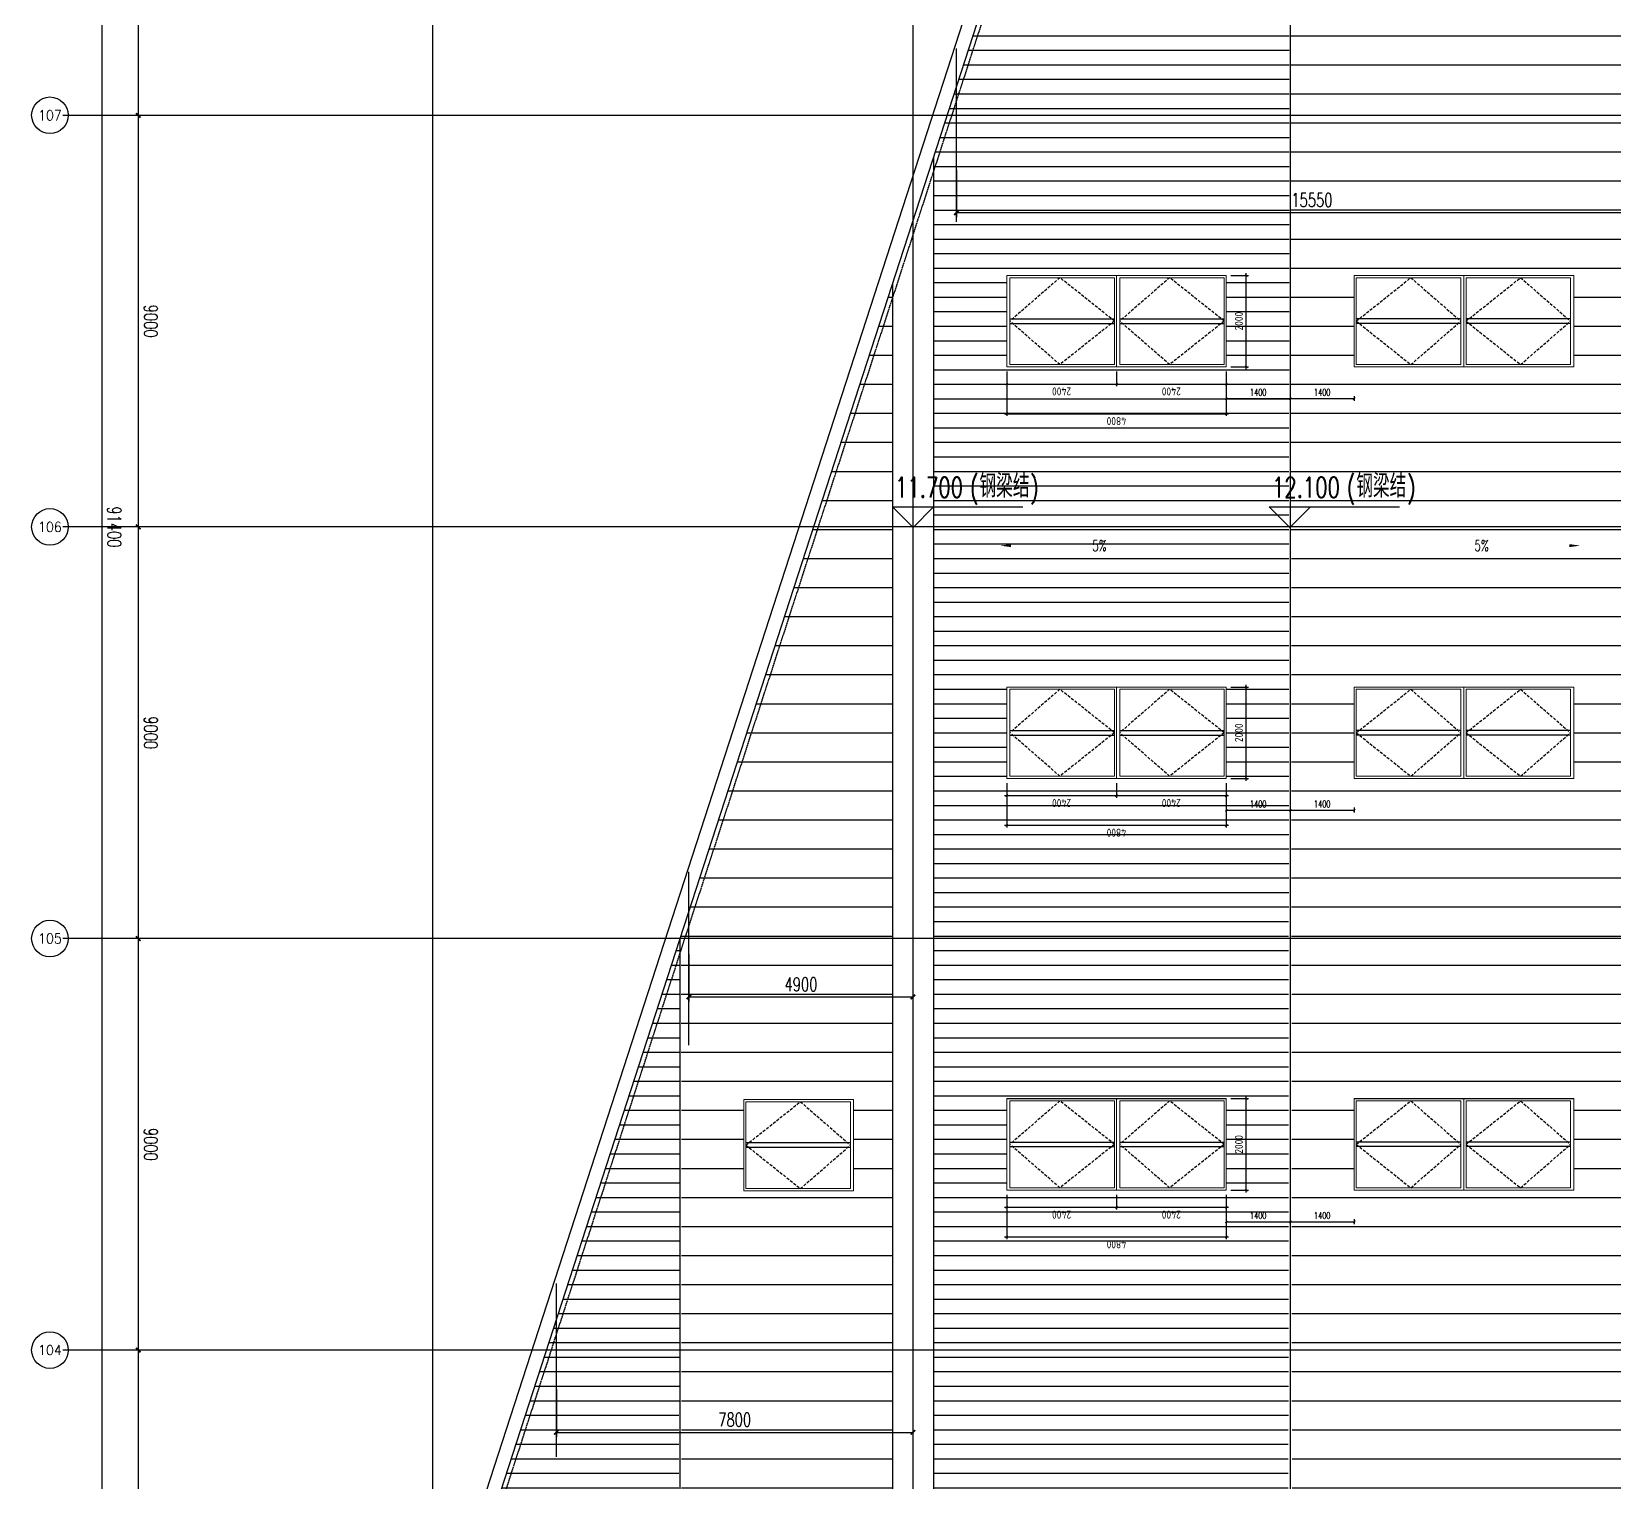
# Model space of a CAD drawing. Extents: x -954573 to 446329, y 489853 to 1226784.
# Drawn here: x 237270 to 271885, y 765930 to 797650 of the extents above; entities that cross this region are included whole.
import ezdxf
from ezdxf.enums import TextEntityAlignment as Align

# ---------------------------------------------------------------- set-up
doc = ezdxf.new("R2010")
doc.units = 0
doc.header["$LTSCALE"] = 10
doc.header["$MEASUREMENT"] = 0
doc.linetypes.add('10平面$0$DOTE', pattern=[2.42, 2, -0.2, 0.02, -0.2])
doc.linetypes.add('10平面$0$HIDDEN', pattern=[9.525, 6.35, -3.175])
doc.layers.get('Defpoints').update_dxf_attribs({"color": 210})
for name, color, linetype in [('10平面$0$A-AXIS-D', 8, 'Continuous'), ('10平面$0$A-AXIS-DOTE', 8, '10平面$0$DOTE'), ('10平面$0$A-AXIS-SYMB', 8, 'Continuous'), ('10平面$0$A-HATCH-2', 8, 'Continuous'), ('10平面$0$A-LIN-V', 8, 'Continuous'), ('10平面$0$A-SFCE', 8, 'Continuous'), ('10平面$0$A-WINDOW', 8, 'Continuous'), ('10平面$0$AS-WALL', 8, 'Continuous'), ('10平面$0$PUB_TEXT', 8, 'Continuous'), ('10平面$0$参考线', 8, 'Continuous'), ('10平面$0$外框', 1, '10平面$0$HIDDEN'), ('A-LIN-V', 9, 'Continuous')]:
    doc.layers.add(name, color=color, linetype=linetype)
doc.layers.add('10平面$0$成型线', color=3, linetype='Continuous', lineweight=18)
doc.styles.add('10平面$0$_TCH_AXIS', font='COMPLEX', dxfattribs={"bigfont": 'GBCBIG'})
doc.styles.add('10平面$0$_TCH_DIM', font='SIMPLEX', dxfattribs={"bigfont": 'GBCBIG'})
doc.styles.add('10平面$0$_TCH_DIM_T3', font='SIMPLEX', dxfattribs={"width": 0.705882, "bigfont": 'GBCBIG'})
doc.styles.add('10平面$0$Standard', font='gbenor.shx', dxfattribs={"bigfont": 'gbcbig.shx'})
doc.dimstyles.new('10平面$0$50', dxfattribs={"dimscale": 50, "dimtxt": 3.5, "dimasz": 1, "dimexe": 1, "dimexo": 2, "dimgap": 1.5, "dimtad": 1, "dimdec": 0, "dimzin": 12, "dimdsep": 46, "dimtxsty": '10平面$0$Standard', "dimblk": '10平面$0$_ArchTick', "dimcen": 0.1, "dimdle": 1, "dimclrd": 3, "dimclre": 3, "dimclrt": 7, "dimadec": 0, "dimazin": 0, "dimtfac": 1, "dimtdec": 0, "dimtix": 1, "dimtmove": 2, "dimatfit": 3, "dimfxl": 0, "dimtolj": 1, "dimtzin": 0, "dimarcsym": 0})
doc.dimstyles.new('10平面$0$_TCH_ARCH&&100', dxfattribs={"dimtxt": 297.5, "dimasz": 100, "dimexe": 100, "dimexo": 100, "dimgap": 126.25, "dimtad": 1, "dimdec": 0, "dimzin": 0, "dimdsep": 46, "dimtxsty": '10平面$0$_TCH_DIM_T3', "dimblk": '10平面$0$_ArchTick', "dimcen": 0.09, "dimclrt": 7, "dimazin": 2, "dimtfac": 1, "dimtdec": 0, "dimtix": 1, "dimtmove": 2, "dimatfit": 3, "dimfxl": 0, "dimtolj": 1, "dimtzin": 0, "dimarcsym": 0})
doc.dimstyles.new('10平面$0$_TCH_ARCH&&50', dxfattribs={"dimtxt": 148.75, "dimasz": 50, "dimexe": 50, "dimexo": 50, "dimgap": 63.125, "dimtad": 1, "dimdec": 0, "dimzin": 0, "dimdsep": 46, "dimtxsty": '10平面$0$_TCH_DIM_T3', "dimblk": '10平面$0$_ArchTick', "dimcen": 0.09, "dimclrt": 7, "dimazin": 2, "dimtfac": 1, "dimtdec": 0, "dimtix": 1, "dimtmove": 2, "dimatfit": 3, "dimfxl": 0, "dimtolj": 1, "dimtzin": 0, "dimarcsym": 0})
pattern_1 = [(180, (-500100, 0), (-6e-14, -635), [])]
pattern_2 = [(180, (-500100, 0), (-3e-14, -317.5), [])]

# ---------------------------------------------------------------- blocks, each defined once
blk = doc.blocks.new('10平面$0$w43243')
at = {"layer": '10平面$0$A-AXIS-SYMB'}
for p, q in [((289546, 754300), (289096, 754750)), ((289096, 754750), (291946, 754750)), ((289546, 754300), (289996, 754750))]:
    blk.add_line(p, q, dxfattribs=at)
at = {"layer": '10平面$0$PUB_TEXT', "style": '10平面$0$_TCH_DIM', "width": 0.705882}
for s, height, p in [('11.700', 446.2, (289155, 754950)), ('(', 446, (290790, 754950)), (')', 446, (292106, 754950))]:
    blk.add_text(s, height=height, dxfattribs=at).set_placement(p)
at = {"layer": '10平面$0$PUB_TEXT', "style": '10平面$0$_TCH_DIM'}
blk.add_text('钢梁结', height=506.4, dxfattribs=at).set_placement((291000, 754950))
blk = doc.blocks.new('10平面$0$w4324333')
at = {"layer": '10平面$0$A-AXIS-SYMB'}
for p, q in [((297787, 754300), (297337, 754750)), ((297337, 754750), (300187, 754750)), ((297787, 754300), (298237, 754750))]:
    blk.add_line(p, q, dxfattribs=at)
at = {"layer": '10平面$0$PUB_TEXT', "style": '10平面$0$_TCH_DIM', "width": 0.705882}
for s, height, p in [('12.100', 446.2, (297397, 754950)), ('(', 446, (299032, 754950)), (')', 446, (300347, 754950))]:
    blk.add_text(s, height=height, dxfattribs=at).set_placement(p)
at = {"layer": '10平面$0$PUB_TEXT', "style": '10平面$0$_TCH_DIM'}
blk.add_text('钢梁结', height=506.4, dxfattribs=at).set_placement((299242, 754950))
blk = doc.blocks.new('10平面$0$rrrrrrrrrrrrrrrrrrrrr')
at = {"layer": '10平面$0$A-HATCH-2'}
h = blk.add_hatch(dxfattribs=at)
h.set_pattern_fill('ANSI31', color=256, scale=400, angle=135)
h.set_pattern_definition(pattern_1)
h.paths.add_polyline_path([(-227504.2, 832220), (-230998, 832220), (-234810.4, 820470.1), (-235304.2, 818948.4), (-235249.4, 746374.3), (-235304.2, 741420), (-227504.2, 741420)])
h = blk.add_hatch(dxfattribs=at)
h.set_pattern_fill('ANSI31', color=256, scale=200, angle=135)
h.set_pattern_definition(pattern_2)
h.paths.add_polyline_path([(-243104.2, 794908.6), (-235304.2, 818948.4), (-235304.2, 830430), (-235359, 746374.3), (-235304.2, 741420), (-243104.2, 741420)])
h = blk.add_hatch(dxfattribs=at)
h.set_pattern_fill('ANSI31', color=256, scale=400, angle=135)
h.set_pattern_definition(pattern_1)
h.paths.add_polyline_path([(-244004.2, 792134.8), (-248623.2, 777898.9), (-248599.4, 746374.3), (-248654.2, 741420), (-244004.2, 741420)])
h = blk.add_hatch(dxfattribs=at)
h.set_pattern_fill('ANSI31', color=256, scale=200, angle=135)
h.set_pattern_definition(pattern_2)
h.paths.add_polyline_path([(-253654.2, 762393.2), (-248654.2, 777803.3), (-248658.7, 777789.6), (-248654.2, 777771.5), (-248709, 746374.3), (-248654.2, 741420), (-253654.2, 741420)])
at = {"layer": '10平面$0$A-AXIS-SYMB'}
for points in [[(-239720, 786411.6, 0, 0, 0), (-241650, 786411.6, 0, 64, 0), (-241410, 786411.6, 0, 0, 0)], [(-230888.4, 786411.6, 0, 0, 0), (-228958.4, 786411.6, 0, 64, 0), (-229198.4, 786411.6, 0, 0, 0)]]:
    blk.add_lwpolyline(points, format="xyseb", dxfattribs=at)
at = {"layer": '10平面$0$A-LIN-V'}
for points in [[(-243104.2, 794908.6), (-243104.2, 741420)], [(-244004.2, 792134.8), (-244004.2, 741420)]]:
    blk.add_lwpolyline(points, dxfattribs=at)
at = {"layer": '10平面$0$A-SFCE'}
for p, q in [((-254348.5, 760253.2), (-230998, 832220)), ((-235304.2, 818948.4), (-235304.2, 741420)), ((-248654.2, 777803.3), (-248654.2, 741420))]:
    blk.add_line(p, q, dxfattribs=at)
blk.add_lwpolyline([(-254054.1, 759320), (-254654.2, 759320), (-254654.2, 760283.3), (-231216.1, 832520), (-144154.2, 832520)], dxfattribs=at)
at = {"layer": '10平面$0$A-WINDOW'}
for name in ['10平面$0$w43243', '10平面$0$w4324333']:
    blk.add_blockref(name, (-533100, 32511.6), dxfattribs=at)
at = {"layer": '10平面$0$PUB_TEXT', "style": '10平面$0$_TCH_DIM', "width": 0.705882}
for p in [(-239636, 786292.6), (-231276.4, 786292.6)]:
    blk.add_text('5%', height=238, dxfattribs=at).set_placement(p)
blk = doc.blocks.new('10平面$0$_ArchTick')
at = {"color": 0, "linetype": 'ByBlock', "const_width": 0.4}
blk.add_lwpolyline([(-0.5, -0.5), (0.5, 0.5)], dxfattribs=at)
blk = doc.blocks.new('*D3461')
at = {"layer": 'Defpoints', "color": 3, "lineweight": -2}
for p, q in [((105313, -25069), (105313, -25459)), ((107313, -25069), (107313, -25459)), ((105263, -25409), (107363, -25409))]:
    blk.add_line(p, q, dxfattribs=at)
at = {"layer": 'Defpoints', "color": 0}
for p in [(105313, -24969), (107313, -24969), (107313, -25409)]:
    blk.add_point(p, dxfattribs=at)
at = {"layer": 'Defpoints', "color": 3, "lineweight": -2, "xscale": 50, "yscale": 50, "zscale": 50, "rotation": 180}
blk.add_blockref('10平面$0$_ArchTick', (105313, -25409), dxfattribs=at)
at = {"layer": 'Defpoints', "color": 3, "lineweight": -2, "xscale": 50, "yscale": 50, "zscale": 50}
blk.add_blockref('10平面$0$_ArchTick', (107313, -25409), dxfattribs=at)
at = {"layer": 'Defpoints', "color": 7, "insert": (106313, -25246), "char_height": 175, "attachment_point": 5, "style": '10平面$0$Standard'}
blk.add_mtext('\\A1;2000', dxfattribs=at)
blk = doc.blocks.new('*D3462')
at = {"layer": 'Defpoints', "color": 3, "lineweight": -2}
for p, q in [((105213, -22569), (104888, -22569)), ((104938, -22519), (104938, -25019)), ((105213, -24969), (104888, -24969))]:
    blk.add_line(p, q, dxfattribs=at)
at = {"layer": 'Defpoints', "color": 0}
for p in [(105313, -22569), (104938, -24969), (105313, -24969)]:
    blk.add_point(p, dxfattribs=at)
at = {"layer": 'Defpoints', "color": 3, "lineweight": -2, "xscale": 50, "yscale": 50, "zscale": 50}
for p, rotation in [((104938, -22569), 90), ((104938, -24969), 270)]:
    blk.add_blockref('10平面$0$_ArchTick', p, dxfattribs=dict(at, rotation=rotation))
at = {"layer": 'Defpoints', "color": 7, "insert": (104776, -23769), "char_height": 175, "attachment_point": 5, "rotation": 90, "style": '10平面$0$Standard'}
blk.add_mtext('\\A1;2400', dxfattribs=at)
blk = doc.blocks.new('*D3463')
at = {"layer": 'Defpoints', "color": 3, "lineweight": -2}
for p, q in [((105213, -20169), (104240, -20169)), ((104290, -20119), (104290, -25019)), ((105213, -24969), (104240, -24969))]:
    blk.add_line(p, q, dxfattribs=at)
at = {"layer": 'Defpoints', "color": 0}
for p in [(105313, -20169), (104290, -24969), (105313, -24969)]:
    blk.add_point(p, dxfattribs=at)
at = {"layer": 'Defpoints', "color": 3, "lineweight": -2, "xscale": 50, "yscale": 50, "zscale": 50}
for p, rotation in [((104290, -20169), 90), ((104290, -24969), 270)]:
    blk.add_blockref('10平面$0$_ArchTick', p, dxfattribs=dict(at, rotation=rotation))
at = {"layer": 'Defpoints', "color": 7, "insert": (104128, -22569), "char_height": 175, "attachment_point": 5, "rotation": 90, "style": '10平面$0$Standard'}
blk.add_mtext('\\A1;4800', dxfattribs=at)
blk = doc.blocks.new('*D3464')
at = {"layer": 'Defpoints', "color": 3, "lineweight": -2}
for p, q in [((105213, -20169), (104888, -20169)), ((104938, -20119), (104938, -22619)), ((105213, -22569), (104888, -22569))]:
    blk.add_line(p, q, dxfattribs=at)
at = {"layer": 'Defpoints', "color": 0}
for p in [(105313, -20169), (104938, -22569), (105313, -22569)]:
    blk.add_point(p, dxfattribs=at)
at = {"layer": 'Defpoints', "color": 3, "lineweight": -2, "xscale": 50, "yscale": 50, "zscale": 50}
for p, rotation in [((104938, -20169), 90), ((104938, -22569), 270)]:
    blk.add_blockref('10平面$0$_ArchTick', p, dxfattribs=dict(at, rotation=rotation))
at = {"layer": 'Defpoints', "color": 7, "insert": (104776, -21369), "char_height": 175, "attachment_point": 5, "rotation": 90, "style": '10平面$0$Standard'}
blk.add_mtext('\\A1;2400', dxfattribs=at)
blk = doc.blocks.new('*D3469')
at = {"layer": '10平面$0$A-WINDOW', "color": 0, "lineweight": -2}
for p, q in [((368233, 714320), (368340, 714320)), ((368290, 712920), (368290, 714320)), ((368233, 712920), (368340, 712920))]:
    blk.add_line(p, q, dxfattribs=at)
at = {"layer": 'Defpoints', "color": 0}
for p in [(368183, 714320), (368290, 714320), (368183, 712920)]:
    blk.add_point(p, dxfattribs=at)
at = {"layer": '10平面$0$A-WINDOW', "color": 0, "lineweight": -2, "xscale": 50, "yscale": 50, "zscale": 50}
for p, rotation in [((368290, 714320), 90), ((368290, 712920), 270)]:
    blk.add_blockref('10平面$0$_ArchTick', p, dxfattribs=dict(at, rotation=rotation))
at = {"layer": '10平面$0$A-WINDOW', "color": 7, "insert": (368153, 713620), "char_height": 148.8, "attachment_point": 5, "rotation": 90, "style": '10平面$0$_TCH_DIM_T3'}
blk.add_mtext('\\A1;1400', dxfattribs=at)
blk = doc.blocks.new('*D3470')
at = {"layer": '10平面$0$A-WINDOW', "color": 0, "lineweight": -2}
for p, q in [((368233, 715720), (368340, 715720)), ((368290, 714320), (368290, 715720)), ((368233, 714320), (368340, 714320))]:
    blk.add_line(p, q, dxfattribs=at)
at = {"layer": 'Defpoints', "color": 0}
for p in [(368183, 715720), (368290, 715720), (368183, 714320)]:
    blk.add_point(p, dxfattribs=at)
at = {"layer": '10平面$0$A-WINDOW', "color": 0, "lineweight": -2, "xscale": 50, "yscale": 50, "zscale": 50}
for p, rotation in [((368290, 715720), 90), ((368290, 714320), 270)]:
    blk.add_blockref('10平面$0$_ArchTick', p, dxfattribs=dict(at, rotation=rotation))
at = {"layer": '10平面$0$A-WINDOW', "color": 7, "insert": (368153, 715020), "char_height": 148.8, "attachment_point": 5, "rotation": 90, "style": '10平面$0$_TCH_DIM_T3'}
blk.add_mtext('\\A1;1400', dxfattribs=at)
blk = doc.blocks.new('*D3466')
at = {"layer": 'Defpoints', "color": 3, "lineweight": -2}
for p, q in [((280335, 745270), (280335, 747370)), ((279996, 747320), (280385, 747320)), ((279996, 745320), (280385, 745320))]:
    blk.add_line(p, q, dxfattribs=at)
at = {"layer": 'Defpoints', "color": 0}
for p in [(279896, 747320), (280335, 747320), (279896, 745320)]:
    blk.add_point(p, dxfattribs=at)
at = {"layer": 'Defpoints', "color": 3, "lineweight": -2, "xscale": 50, "yscale": 50, "zscale": 50}
for p, rotation in [((280335, 747320), 90), ((280335, 745320), 270)]:
    blk.add_blockref('10平面$0$_ArchTick', p, dxfattribs=dict(at, rotation=rotation))
at = {"layer": 'Defpoints', "color": 7, "insert": (280173, 746320), "char_height": 175, "attachment_point": 5, "rotation": 90, "style": '10平面$0$Standard'}
blk.add_mtext('\\A1;2000', dxfattribs=at)
blk = doc.blocks.new('*D3467')
at = {"layer": 'Defpoints', "color": 3, "lineweight": -2}
for p, q in [((277446, 744945), (279946, 744945)), ((277496, 745220), (277496, 744895)), ((279896, 745220), (279896, 744895))]:
    blk.add_line(p, q, dxfattribs=at)
at = {"layer": 'Defpoints', "color": 0}
for p in [(277496, 745320), (279896, 745320), (279896, 744945)]:
    blk.add_point(p, dxfattribs=at)
at = {"layer": 'Defpoints', "color": 3, "lineweight": -2, "xscale": 50, "yscale": 50, "zscale": 50, "rotation": 180}
blk.add_blockref('10平面$0$_ArchTick', (277496, 744945), dxfattribs=at)
at = {"layer": 'Defpoints', "color": 3, "lineweight": -2, "xscale": 50, "yscale": 50, "zscale": 50}
blk.add_blockref('10平面$0$_ArchTick', (279896, 744945), dxfattribs=at)
at = {"layer": 'Defpoints', "color": 7, "insert": (278696, 745108), "char_height": 175, "attachment_point": 5, "style": '10平面$0$Standard'}
blk.add_mtext('\\A1;2400', dxfattribs=at)
blk = doc.blocks.new('*D2918')
at = {"layer": '10平面$0$A-AXIS-D', "color": 0, "lineweight": -2}
for p, q in [((-38704, -36000), (-39762, -36000)), ((-39662, -36000), (-39662, -45000)), ((-38704, -45000), (-39762, -45000))]:
    blk.add_line(p, q, dxfattribs=at)
at = {"layer": 'Defpoints', "color": 0}
for p in [(-38604, -36000), (-39662, -45000), (-38604, -45000)]:
    blk.add_point(p, dxfattribs=at)
at = {"layer": '10平面$0$A-AXIS-D', "color": 0, "lineweight": -2, "xscale": 100, "yscale": 100, "zscale": 100}
for p, rotation in [((-39662, -36000), 90), ((-39662, -45000), 270)]:
    blk.add_blockref('10平面$0$_ArchTick', p, dxfattribs=dict(at, rotation=rotation))
at = {"layer": '10平面$0$A-AXIS-D', "color": 7, "insert": (-39387, -40500), "char_height": 297.5, "attachment_point": 5, "rotation": 270, "style": '10平面$0$_TCH_DIM_T3'}
blk.add_mtext('\\A1;9000', dxfattribs=at)
blk = doc.blocks.new('*D2919')
at = {"layer": '10平面$0$A-AXIS-D', "color": 0, "lineweight": -2}
for p, q in [((-38704, -27000), (-39762, -27000)), ((-39662, -27000), (-39662, -36000)), ((-38704, -36000), (-39762, -36000))]:
    blk.add_line(p, q, dxfattribs=at)
at = {"layer": 'Defpoints', "color": 0}
for p in [(-38604, -27000), (-39662, -36000), (-38604, -36000)]:
    blk.add_point(p, dxfattribs=at)
at = {"layer": '10平面$0$A-AXIS-D', "color": 0, "lineweight": -2, "xscale": 100, "yscale": 100, "zscale": 100}
for p, rotation in [((-39662, -27000), 90), ((-39662, -36000), 270)]:
    blk.add_blockref('10平面$0$_ArchTick', p, dxfattribs=dict(at, rotation=rotation))
at = {"layer": '10平面$0$A-AXIS-D', "color": 7, "insert": (-39387, -31500), "char_height": 297.5, "attachment_point": 5, "rotation": 270, "style": '10平面$0$_TCH_DIM_T3'}
blk.add_mtext('\\A1;9000', dxfattribs=at)
blk = doc.blocks.new('*D2920')
at = {"layer": '10平面$0$A-AXIS-D', "color": 0, "lineweight": -2}
for p, q in [((-38704, -18000), (-39762, -18000)), ((-39662, -18000), (-39662, -27000)), ((-38704, -27000), (-39762, -27000))]:
    blk.add_line(p, q, dxfattribs=at)
at = {"layer": 'Defpoints', "color": 0}
for p in [(-38604, -18000), (-39662, -27000), (-38604, -27000)]:
    blk.add_point(p, dxfattribs=at)
at = {"layer": '10平面$0$A-AXIS-D', "color": 0, "lineweight": -2, "xscale": 100, "yscale": 100, "zscale": 100}
for p, rotation in [((-39662, -18000), 90), ((-39662, -27000), 270)]:
    blk.add_blockref('10平面$0$_ArchTick', p, dxfattribs=dict(at, rotation=rotation))
at = {"layer": '10平面$0$A-AXIS-D', "color": 7, "insert": (-39387, -22500), "char_height": 297.5, "attachment_point": 5, "rotation": 270, "style": '10平面$0$_TCH_DIM_T3'}
blk.add_mtext('\\A1;9000', dxfattribs=at)
blk = doc.blocks.new('*D2921')
at = {"layer": '10平面$0$A-AXIS-D', "color": 0, "lineweight": -2}
for p, q in [((-38704, -9000), (-39762, -9000)), ((-39662, -9000), (-39662, -18000)), ((-38704, -18000), (-39762, -18000))]:
    blk.add_line(p, q, dxfattribs=at)
at = {"layer": 'Defpoints', "color": 0}
for p in [(-38604, -9000), (-39662, -18000), (-38604, -18000)]:
    blk.add_point(p, dxfattribs=at)
at = {"layer": '10平面$0$A-AXIS-D', "color": 0, "lineweight": -2, "xscale": 100, "yscale": 100, "zscale": 100}
for p, rotation in [((-39662, -9000), 90), ((-39662, -18000), 270)]:
    blk.add_blockref('10平面$0$_ArchTick', p, dxfattribs=dict(at, rotation=rotation))
at = {"layer": '10平面$0$A-AXIS-D', "color": 7, "insert": (-39387, -13500), "char_height": 297.5, "attachment_point": 5, "rotation": 270, "style": '10平面$0$_TCH_DIM_T3'}
blk.add_mtext('\\A1;9000', dxfattribs=at)
blk = doc.blocks.new('*D2922')
at = {"layer": '10平面$0$A-AXIS-D', "color": 0, "lineweight": -2}
for p, q in [((-38704, 0), (-39762, 0)), ((-39662, 0), (-39662, -9000)), ((-38704, -9000), (-39762, -9000))]:
    blk.add_line(p, q, dxfattribs=at)
at = {"layer": 'Defpoints', "color": 0}
for p in [(-38604, 0), (-39662, -9000), (-38604, -9000)]:
    blk.add_point(p, dxfattribs=at)
at = {"layer": '10平面$0$A-AXIS-D', "color": 0, "lineweight": -2, "xscale": 100, "yscale": 100, "zscale": 100}
for p, rotation in [((-39662, 0), 90), ((-39662, -9000), 270)]:
    blk.add_blockref('10平面$0$_ArchTick', p, dxfattribs=dict(at, rotation=rotation))
at = {"layer": '10平面$0$A-AXIS-D', "color": 7, "insert": (-39387, -4500), "char_height": 297.5, "attachment_point": 5, "rotation": 270, "style": '10平面$0$_TCH_DIM_T3'}
blk.add_mtext('\\A1;9000', dxfattribs=at)
blk = doc.blocks.new('*D3044')
at = {"layer": '10平面$0$A-AXIS-D', "color": 0, "lineweight": -2}
for p, q in [((-38804, 27700), (-40562, 27700)), ((-40462, 27700), (-40462, -63700)), ((-38804, -63700), (-40562, -63700))]:
    blk.add_line(p, q, dxfattribs=at)
at = {"layer": 'Defpoints', "color": 0}
for p in [(-38704, 27700), (-40462, -63700), (-38704, -63700)]:
    blk.add_point(p, dxfattribs=at)
at = {"layer": '10平面$0$A-AXIS-D', "color": 0, "lineweight": -2, "xscale": 100, "yscale": 100, "zscale": 100}
for p, rotation in [((-40462, 27700), 90), ((-40462, -63700), 270)]:
    blk.add_blockref('10平面$0$_ArchTick', p, dxfattribs=dict(at, rotation=rotation))
at = {"layer": '10平面$0$A-AXIS-D', "color": 7, "insert": (-40187, -18000), "char_height": 297.5, "attachment_point": 5, "rotation": 270, "style": '10平面$0$_TCH_DIM_T3'}
blk.add_mtext('\\A1;91400', dxfattribs=at)
blk = doc.blocks.new('*D3158')
at = {"layer": '10平面$0$A-AXIS-D', "color": 0, "lineweight": -2}
for p, q in [((-21768, -10190), (-21768, -11227)), ((-6218, -10190), (-6218, -11227)), ((-21768, -11127), (-6218, -11127))]:
    blk.add_line(p, q, dxfattribs=at)
at = {"layer": 'Defpoints', "color": 0}
for p in [(-21768, -10090), (-6218, -10090), (-6218, -11127)]:
    blk.add_point(p, dxfattribs=at)
at = {"layer": '10平面$0$A-AXIS-D', "color": 0, "lineweight": -2, "xscale": 100, "yscale": 100, "zscale": 100, "rotation": 180}
blk.add_blockref('10平面$0$_ArchTick', (-21768, -11127), dxfattribs=at)
at = {"layer": '10平面$0$A-AXIS-D', "color": 0, "lineweight": -2, "xscale": 100, "yscale": 100, "zscale": 100}
blk.add_blockref('10平面$0$_ArchTick', (-6218, -11127), dxfattribs=at)
at = {"layer": '10平面$0$A-AXIS-D', "color": 7, "insert": (-13993, -10852), "char_height": 297.5, "attachment_point": 5, "style": '10平面$0$_TCH_DIM_T3'}
blk.add_mtext('\\A1;15550', dxfattribs=at)
blk = doc.blocks.new('*D3159')
at = {"layer": '10平面$0$A-AXIS-D', "color": 0, "lineweight": -2}
for p, q in [((-27618, -27340), (-27618, -28377)), ((-22718, -27340), (-22718, -28377)), ((-27618, -28277), (-22718, -28277))]:
    blk.add_line(p, q, dxfattribs=at)
at = {"layer": 'Defpoints', "color": 0}
for p in [(-27618, -27240), (-22718, -27240), (-22718, -28277)]:
    blk.add_point(p, dxfattribs=at)
at = {"layer": '10平面$0$A-AXIS-D', "color": 0, "lineweight": -2, "xscale": 100, "yscale": 100, "zscale": 100, "rotation": 180}
blk.add_blockref('10平面$0$_ArchTick', (-27618, -28277), dxfattribs=at)
at = {"layer": '10平面$0$A-AXIS-D', "color": 0, "lineweight": -2, "xscale": 100, "yscale": 100, "zscale": 100}
blk.add_blockref('10平面$0$_ArchTick', (-22718, -28277), dxfattribs=at)
at = {"layer": '10平面$0$A-AXIS-D', "color": 7, "insert": (-25168, -28002), "char_height": 297.5, "attachment_point": 5, "style": '10平面$0$_TCH_DIM_T3'}
blk.add_mtext('\\A1;4900', dxfattribs=at)
blk = doc.blocks.new('*D3160')
at = {"layer": '10平面$0$A-AXIS-D', "color": 0, "lineweight": -2}
for p, q in [((-30518, -36860), (-30518, -37897)), ((-22718, -36860), (-22718, -37897)), ((-30518, -37797), (-22718, -37797))]:
    blk.add_line(p, q, dxfattribs=at)
at = {"layer": 'Defpoints', "color": 0}
for p in [(-30518, -36760), (-22718, -36760), (-22718, -37797)]:
    blk.add_point(p, dxfattribs=at)
at = {"layer": '10平面$0$A-AXIS-D', "color": 0, "lineweight": -2, "xscale": 100, "yscale": 100, "zscale": 100, "rotation": 180}
blk.add_blockref('10平面$0$_ArchTick', (-30518, -37797), dxfattribs=at)
at = {"layer": '10平面$0$A-AXIS-D', "color": 0, "lineweight": -2, "xscale": 100, "yscale": 100, "zscale": 100}
blk.add_blockref('10平面$0$_ArchTick', (-22718, -37797), dxfattribs=at)
at = {"layer": '10平面$0$A-AXIS-D', "color": 7, "insert": (-26618, -37522), "char_height": 297.5, "attachment_point": 5, "style": '10平面$0$_TCH_DIM_T3'}
blk.add_mtext('\\A1;7800', dxfattribs=at)
blk = doc.blocks.new('10平面$0$tc')
blk.add_wipeout([(105308.2, -20169.2), (105308.2, -24969.2), (107308.2, -24969.2), (107308.1, -20169.2)]).dxf.layer = '10平面$0$参考线'
at = {"color": 2}
for p, q in [((106262.8, -20239.2), (106262.8, -22524.2)), ((106363.6, -20239.2), (106363.6, -22524.2)), ((106262.8, -22639.2), (106262.8, -24924.2)), ((106363.6, -22639.2), (106363.6, -24924.2))]:
    blk.add_line(p, q, dxfattribs=at)
at = {"layer": '10平面$0$外框'}
for points in [[(106313.2, -22524.2), (105363.2, -21331.7), (106313.2, -20239.2)], [(106313.2, -22524.2), (107263.2, -21331.7), (106313.2, -20239.2)], [(106313.2, -24924.2), (105363.2, -23731.7), (106313.2, -22639.2)], [(106313.2, -24924.2), (107263.2, -23731.7), (106313.2, -22639.2)]]:
    blk.add_lwpolyline(points, dxfattribs=at)
at = {"layer": '10平面$0$成型线'}
for p, q in [((105313.2, -22569.2), (107313.2, -22569.2)), ((105313.2, -24969.2), (107313.2, -24969.2))]:
    blk.add_line(p, q, dxfattribs=at)
for points in [[(105313.2, -22569.2), (105313.2, -20169.2), (107313.2, -20169.2), (107313.2, -22569.2)], [(105313.2, -24969.2), (105313.2, -22569.2), (107313.2, -22569.2), (107313.2, -24969.2)]]:
    blk.add_lwpolyline(points, dxfattribs=at)
for points in [[(105363.2, -22524.2), (107263.2, -22524.2), (107263.2, -20239.2), (105363.2, -20239.2)], [(105363.2, -24924.2), (107263.2, -24924.2), (107263.2, -22639.2), (105363.2, -22639.2)]]:
    blk.add_lwpolyline(points, close=True, dxfattribs=at)
at = {"layer": 'Defpoints'}
for p1, p2, distance, picture, middle in [((105313.2, -20169.2), (105313.2, -24969.2), -1023.2, '*D3463', (104127.5, -22569.2)), ((105313.2, -20169.2), (105313.2, -22569.2), -374.7, '*D3464', (104776, -21369.2)), ((105313.2, -22569.2), (105313.2, -24969.2), -374.7, '*D3462', (104776, -23769.2)), ((105313.2, -24969.2), (107313.2, -24969.2), -439.5, '*D3461', (106313.2, -25246.3))]:
    dim = blk.add_aligned_dim(p1=p1, p2=p2, distance=distance, dimstyle='10平面$0$50', dxfattribs=at)
    dim.commit()
    dim.dimension.update_dxf_attribs({"geometry": picture, "text_midpoint": middle})
blk = doc.blocks.new('10平面$0$423432432222')
at = {"xscale": -1}
blk.add_blockref('10平面$0$tc', (472909.1, 740689.2), dxfattribs=at)
at = {"rotation": 180}
blk.add_blockref('10平面$0$tc', (472909.1, 687950.8), dxfattribs=at)
at = {"layer": '10平面$0$A-WINDOW', "color": 1}
for p1, p2, picture, middle in [((368182.5, 714320), (368182.5, 715720), '*D3470', (368152.5, 715020)), ((368182.5, 712920), (368182.5, 714320), '*D3469', (368152.5, 713620))]:
    dim = blk.add_aligned_dim(p1=p1, p2=p2, distance=-107.5, dimstyle='10平面$0$_TCH_ARCH&&50', dxfattribs=at)
    dim.commit()
    dim.dimension.update_dxf_attribs({"geometry": picture, "text_midpoint": middle})
blk = doc.blocks.new('10平面$0$44')
blk.add_wipeout([(277495.8, 745320), (279895.9, 745320), (279895.8, 747320), (277495.8, 747320)]).dxf.layer = '10平面$0$参考线'
at = {"color": 2}
for p, q in [((277565.8, 746370.4), (279850.8, 746370.4)), ((277565.8, 746269.6), (279850.8, 746269.6))]:
    blk.add_line(p, q, dxfattribs=at)
at = {"layer": '10平面$0$外框'}
for points in [[(279850.8, 746320), (278658.3, 747270), (277565.8, 746320)], [(279850.8, 746320), (278658.3, 745370), (277565.8, 746320)]]:
    blk.add_lwpolyline(points, dxfattribs=at)
at = {"layer": '10平面$0$成型线'}
blk.add_line((279895.8, 745320), (279895.8, 747320), dxfattribs=at)
blk.add_lwpolyline([(279895.8, 745320), (277495.8, 745320), (277495.8, 747320), (279895.8, 747320)], dxfattribs=at)
blk.add_lwpolyline([(279850.8, 745370), (279850.8, 747270), (277565.8, 747270), (277565.8, 745370)], close=True, dxfattribs=at)
at = {"layer": 'Defpoints'}
for p1, p2, distance, picture, middle in [((279895.8, 745320), (279895.8, 747320), -439.5, '*D3466', (280172.9, 746320)), ((277495.8, 745320), (279895.8, 745320), -374.7, '*D3467', (278695.8, 745107.8))]:
    dim = blk.add_aligned_dim(p1=p1, p2=p2, distance=distance, dimstyle='10平面$0$50', dxfattribs=at)
    dim.commit()
    dim.dimension.update_dxf_attribs({"geometry": picture, "text_midpoint": middle})
blk = doc.blocks.new('10平面$0$242343243')
at = {"layer": '10平面$0$A-LIN-V', "xscale": -1}
blk.add_blockref('10平面$0$44', (532742, 26983), dxfattribs=at)
at = {"layer": '10平面$0$A-WINDOW', "rotation": 270}
for p in [(-449524, 1157916), (-449524, 1148916), (-449524, 1139916)]:
    blk.add_blockref('10平面$0$423432432222', p, dxfattribs=at)
blk = doc.blocks.new('10平面$0$dote')
at = {"layer": '10平面$0$A-AXIS-D'}
for centre in [(-41593.5, -8998.9), (-41593.5, -17998.9), (-41593.5, -26998.9), (-41593.5, -35998.9)]:
    blk.add_circle(centre, 400, dxfattribs=at)
at = {"layer": '10平面$0$A-AXIS-DOTE'}
for p, q in [((-33217.8, -68988.9), (-33217.8, 36667.3)), ((-22717.8, -68994), (-22717.8, 36662.3)), ((-21767.8, -11330), (-21767.8, -7540)), ((76282.2, -9000), (-41310, -9000)), ((76282.2, -18000), (-41310, -18000)), ((-27617.8, -29330), (-27617.8, -25540)), ((76282.2, -27000), (-41310, -27000)), ((-30517.8, -38330), (-30517.8, -34540)), ((76282.2, -36000), (-41310, -36000))]:
    blk.add_line(p, q, dxfattribs=at)
at = {"layer": '10平面$0$A-AXIS-DOTE', "ltscale": 2}
blk.add_lwpolyline([(-35305.3, -50417.4), (-8818.8, 31214.7)], dxfattribs=at)
at = {"layer": '10平面$0$PUB_TEXT', "style": '10平面$0$_TCH_AXIS'}
for s, height, p, p2 in [('107', 220.59, (-41850.9, -9109.2), (-41336.2, -9109.2)), ('106', 220.59, (-41850.9, -18109.2), (-41336.2, -18109.2)), ('105', 220.59, (-41850.9, -27109.2), (-41336.2, -27109.2)), ('104', 213.22, (-41852.4, -36105.5), (-41334.6, -36105.5))]:
    blk.add_text(s, height=height, dxfattribs=at).set_placement(p, p2, align=Align.FIT)
at = {"layer": '10平面$0$A-AXIS-D'}
for base, p1, p2, picture, middle in [((-40461.9, -63700), (-38703.6, 27700), (-38703.6, -63700), '*D3044', (-40186.9, -18000)), ((-39661.9, -9000), (-38603.6, 0), (-38603.6, -9000), '*D2922', (-39386.9, -4500)), ((-39661.9, -18000), (-38603.6, -9000), (-38603.6, -18000), '*D2921', (-39386.9, -13500)), ((-39661.9, -27000), (-38603.6, -18000), (-38603.6, -27000), '*D2920', (-39386.9, -22500)), ((-39661.9, -36000), (-38603.6, -27000), (-38603.6, -36000), '*D2919', (-39386.9, -31500)), ((-39661.9, -45000), (-38603.6, -36000), (-38603.6, -45000), '*D2918', (-39386.9, -40500))]:
    dim = blk.add_linear_dim(base=base, p1=p1, p2=p2, angle=270, dimstyle='10平面$0$_TCH_ARCH&&100', override={"dimgap": 0}, dxfattribs=at)
    dim.commit()
    dim.dimension.update_dxf_attribs({"geometry": picture, "text_midpoint": middle, "dimtype": 129, "text_rotation": 270})
for base, p1, p2, picture, middle in [((-6217.8, -11127.5), (-21767.8, -10090), (-6217.8, -10090), '*D3158', (-13992.8, -10852.5)), ((-22717.8, -28277.5), (-27617.8, -27240), (-22717.8, -27240), '*D3159', (-25167.8, -28002.5)), ((-22717.8, -37797.5), (-30517.8, -36760), (-22717.8, -36760), '*D3160', (-26617.8, -37522.5))]:
    dim = blk.add_linear_dim(base=base, p1=p1, p2=p2, angle=0, dimstyle='10平面$0$_TCH_ARCH&&100', override={"dimgap": 0}, dxfattribs=at)
    dim.commit()
    dim.dimension.update_dxf_attribs({"geometry": picture, "text_midpoint": middle, "dimtype": 129})
blk = doc.blocks.new('10平面')
blk.add_blockref('10平面$0$rrrrrrrrrrrrrrrrrrrrr', (500100, 0))
at = {"layer": '10平面$0$A-WINDOW'}
blk.add_blockref('10平面$0$242343243', (0, 0), dxfattribs=at)
at = {"layer": '10平面$0$AS-WALL'}
blk.add_blockref('10平面$0$dote', (279263.6, 804820), dxfattribs=at)

msp = doc.modelspace()

# ---------------------------------------------------------------- block references
at = {"layer": 'A-LIN-V'}
msp.add_blockref('10平面', (0, 0), dxfattribs=at)

doc.saveas('drawing.dxf')
